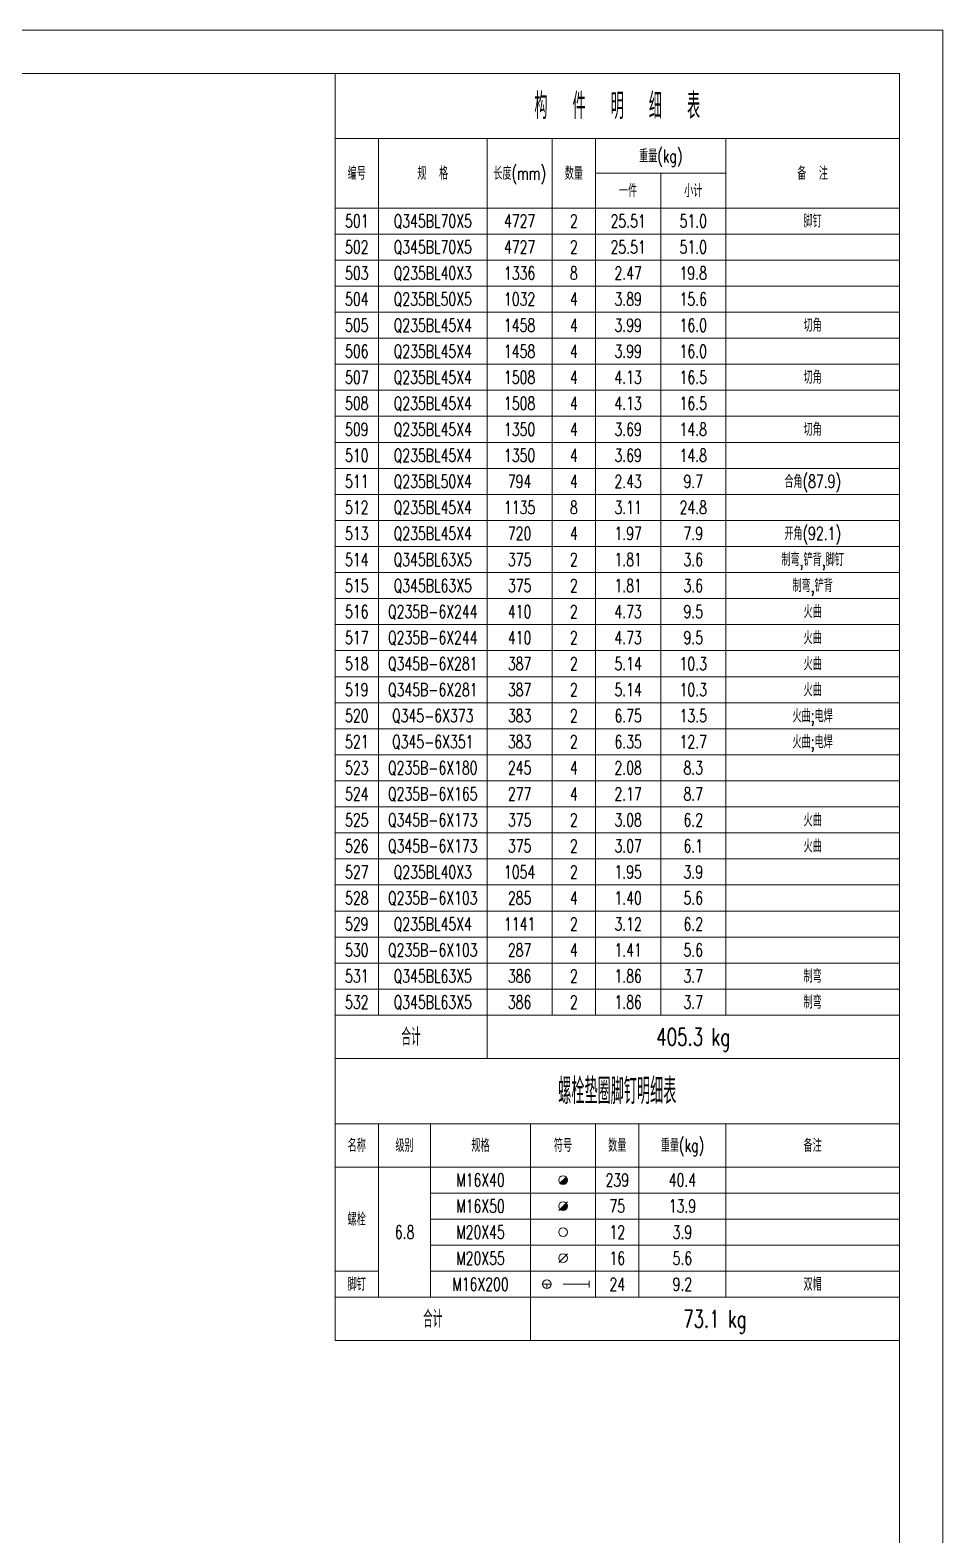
# Model space of a CAD drawing. Extents: x -13400 to 20340, y -61006 to 71674.
# Drawn here: x -785 to 3420, y 4339 to 11274 of the extents above; entities that cross this region are included whole.
import ezdxf
from ezdxf.enums import TextEntityAlignment as Align

# ---------------------------------------------------------------- set-up
doc = ezdxf.new("R2010")
doc.units = 0
doc.header["$MEASUREMENT"] = 0
doc.layers.get('0').update_dxf_attribs({"linetype": 'CONTINUOUS', "lineweight": 25})
doc.styles.get("Standard").update_dxf_attribs({"font": 'simplex.shx', "width": 0.7, "height": 3, "bigfont": 'gbhzfs.shx'})

# ---------------------------------------------------------------- blocks, each defined once
blk = doc.blocks.new('M16X40S')
at = {"color": 3, "linetype": 'Continuous', "lineweight": 13}
blk.add_line((-0.707, -0.707), (0.707, 0.707), dxfattribs=at)
blk.add_circle((0, 0), 1, dxfattribs=at)
for radius in [0.9, 0.8, 0.7, 0.6, 0.5, 0.4, 0.3, 0.2, 0.1]:
    blk.add_arc((0, 0), radius, 225, 45, dxfattribs=at)
blk = doc.blocks.new('M16X50S')
at = {"color": 3, "linetype": 'Continuous', "lineweight": 13}
blk.add_line((-1, -1), (1, 1), dxfattribs=at)
blk.add_circle((0, 0), 1, dxfattribs=at)
for radius in [0.9, 0.8, 0.7, 0.6, 0.5, 0.4, 0.3, 0.2, 0.1]:
    blk.add_arc((0, 0), radius, 225, 45, dxfattribs=at)
blk = doc.blocks.new('M20X45S')
at = {"color": 3, "linetype": 'Continuous', "lineweight": 13}
blk.add_circle((0, 0), 1, dxfattribs=at)
blk = doc.blocks.new('M20X55S')
at = {"color": 3, "linetype": 'Continuous', "lineweight": 13}
blk.add_line((-1, -1), (1, 1), dxfattribs=at)
blk.add_circle((0, 0), 1, dxfattribs=at)
blk = doc.blocks.new('StepBoltML')
at = {"color": 3, "linetype": 'Continuous', "lineweight": 13}
for p, q in [((-4.75, 0), (-2.75, 0)), ((-3.75, 0), (-3.75, -1)), ((0, 0), (6, 0)), ((6, -0.75), (6, 0.75))]:
    blk.add_line(p, q, dxfattribs=at)
blk.add_circle((-3.75, 0), 1, dxfattribs=at)

msp = doc.modelspace()

# ---------------------------------------------------------------- linework, layer by layer
at = {"color": 7, "linetype": 'Continuous', "lineweight": 18}
for p, q in [((-13400.26316, 11273.99352), (3419.73684, 11273.99352)), ((3419.73684, -606.00648), (3419.73684, 11273.99352)), ((-12900.26316, 11073.99352), (3219.73684, 11073.99352)), ((3219.73684, -406.00648), (3219.73684, 11073.99352))]:
    msp.add_line(p, q, dxfattribs=at)
at = {"color": 3, "linetype": 'Continuous', "lineweight": 13}
for points in [[(619.73684, 11073.99352), (619.73684, 10773.99352), (3219.73684, 10773.99352), (3219.73684, 11073.99352)], [(619.73684, 10773.99352), (619.73684, 10453.99352), (819.73684, 10453.99352), (819.73684, 10773.99352)], [(819.73684, 10773.99352), (819.73684, 10453.99352), (1319.73684, 10453.99352), (1319.73684, 10773.99352)], [(1319.73684, 10773.99352), (1319.73684, 10453.99352), (1619.73684, 10453.99352), (1619.73684, 10773.99352)], [(1619.73684, 10773.99352), (1619.73684, 10453.99352), (1819.73684, 10453.99352), (1819.73684, 10773.99352)], [(1819.73684, 10773.99352), (1819.73684, 10613.99352), (2419.73684, 10613.99352), (2419.73684, 10773.99352)], [(2419.73684, 10773.99352), (2419.73684, 10453.99352), (3219.73684, 10453.99352), (3219.73684, 10773.99352)], [(1819.73684, 10613.99352), (1819.73684, 10453.99352), (2119.73684, 10453.99352), (2119.73684, 10613.99352)], [(2119.73684, 10613.99352), (2119.73684, 10453.99352), (2419.73684, 10453.99352), (2419.73684, 10613.99352)], [(619.73684, 10453.99352), (619.73684, 10333.99352), (819.73684, 10333.99352), (819.73684, 10453.99352)], [(819.73684, 10453.99352), (819.73684, 10333.99352), (1319.73684, 10333.99352), (1319.73684, 10453.99352)], [(1319.73684, 10453.99352), (1319.73684, 10333.99352), (1619.73684, 10333.99352), (1619.73684, 10453.99352)], [(1619.73684, 10453.99352), (1619.73684, 10333.99352), (1819.73684, 10333.99352), (1819.73684, 10453.99352)], [(1819.73684, 10453.99352), (1819.73684, 10333.99352), (2119.73684, 10333.99352), (2119.73684, 10453.99352)], [(2119.73684, 10453.99352), (2119.73684, 10333.99352), (2419.73684, 10333.99352), (2419.73684, 10453.99352)], [(2419.73684, 10453.99352), (2419.73684, 10333.99352), (3219.73684, 10333.99352), (3219.73684, 10453.99352)], [(619.73684, 10333.99352), (619.73684, 10213.99352), (819.73684, 10213.99352), (819.73684, 10333.99352)], [(819.73684, 10333.99352), (819.73684, 10213.99352), (1319.73684, 10213.99352), (1319.73684, 10333.99352)], [(1319.73684, 10333.99352), (1319.73684, 10213.99352), (1619.73684, 10213.99352), (1619.73684, 10333.99352)], [(1619.73684, 10333.99352), (1619.73684, 10213.99352), (1819.73684, 10213.99352), (1819.73684, 10333.99352)], [(1819.73684, 10333.99352), (1819.73684, 10213.99352), (2119.73684, 10213.99352), (2119.73684, 10333.99352)], [(2119.73684, 10333.99352), (2119.73684, 10213.99352), (2419.73684, 10213.99352), (2419.73684, 10333.99352)], [(2419.73684, 10333.99352), (2419.73684, 10213.99352), (3219.73684, 10213.99352), (3219.73684, 10333.99352)], [(619.73684, 10213.99352), (619.73684, 10093.99352), (819.73684, 10093.99352), (819.73684, 10213.99352)], [(819.73684, 10213.99352), (819.73684, 10093.99352), (1319.73684, 10093.99352), (1319.73684, 10213.99352)], [(1319.73684, 10213.99352), (1319.73684, 10093.99352), (1619.73684, 10093.99352), (1619.73684, 10213.99352)], [(1619.73684, 10213.99352), (1619.73684, 10093.99352), (1819.73684, 10093.99352), (1819.73684, 10213.99352)], [(1819.73684, 10213.99352), (1819.73684, 10093.99352), (2119.73684, 10093.99352), (2119.73684, 10213.99352)], [(2119.73684, 10213.99352), (2119.73684, 10093.99352), (2419.73684, 10093.99352), (2419.73684, 10213.99352)], [(2419.73684, 10213.99352), (2419.73684, 10093.99352), (3219.73684, 10093.99352), (3219.73684, 10213.99352)], [(619.73684, 10093.99352), (619.73684, 9973.99352), (819.73684, 9973.99352), (819.73684, 10093.99352)], [(819.73684, 10093.99352), (819.73684, 9973.99352), (1319.73684, 9973.99352), (1319.73684, 10093.99352)], [(1319.73684, 10093.99352), (1319.73684, 9973.99352), (1619.73684, 9973.99352), (1619.73684, 10093.99352)], [(1619.73684, 10093.99352), (1619.73684, 9973.99352), (1819.73684, 9973.99352), (1819.73684, 10093.99352)], [(1819.73684, 10093.99352), (1819.73684, 9973.99352), (2119.73684, 9973.99352), (2119.73684, 10093.99352)], [(2119.73684, 10093.99352), (2119.73684, 9973.99352), (2419.73684, 9973.99352), (2419.73684, 10093.99352)], [(2419.73684, 10093.99352), (2419.73684, 9973.99352), (3219.73684, 9973.99352), (3219.73684, 10093.99352)], [(619.73684, 9973.99352), (619.73684, 9853.99352), (819.73684, 9853.99352), (819.73684, 9973.99352)], [(819.73684, 9973.99352), (819.73684, 9853.99352), (1319.73684, 9853.99352), (1319.73684, 9973.99352)], [(1319.73684, 9973.99352), (1319.73684, 9853.99352), (1619.73684, 9853.99352), (1619.73684, 9973.99352)], [(1619.73684, 9973.99352), (1619.73684, 9853.99352), (1819.73684, 9853.99352), (1819.73684, 9973.99352)], [(1819.73684, 9973.99352), (1819.73684, 9853.99352), (2119.73684, 9853.99352), (2119.73684, 9973.99352)], [(2119.73684, 9973.99352), (2119.73684, 9853.99352), (2419.73684, 9853.99352), (2419.73684, 9973.99352)], [(2419.73684, 9973.99352), (2419.73684, 9853.99352), (3219.73684, 9853.99352), (3219.73684, 9973.99352)], [(619.73684, 9853.99352), (619.73684, 9733.99352), (819.73684, 9733.99352), (819.73684, 9853.99352)], [(819.73684, 9853.99352), (819.73684, 9733.99352), (1319.73684, 9733.99352), (1319.73684, 9853.99352)], [(1319.73684, 9853.99352), (1319.73684, 9733.99352), (1619.73684, 9733.99352), (1619.73684, 9853.99352)], [(1619.73684, 9853.99352), (1619.73684, 9733.99352), (1819.73684, 9733.99352), (1819.73684, 9853.99352)], [(1819.73684, 9853.99352), (1819.73684, 9733.99352), (2119.73684, 9733.99352), (2119.73684, 9853.99352)], [(2119.73684, 9853.99352), (2119.73684, 9733.99352), (2419.73684, 9733.99352), (2419.73684, 9853.99352)], [(2419.73684, 9853.99352), (2419.73684, 9733.99352), (3219.73684, 9733.99352), (3219.73684, 9853.99352)], [(619.73684, 9733.99352), (619.73684, 9613.99352), (819.73684, 9613.99352), (819.73684, 9733.99352)], [(819.73684, 9733.99352), (819.73684, 9613.99352), (1319.73684, 9613.99352), (1319.73684, 9733.99352)], [(1319.73684, 9733.99352), (1319.73684, 9613.99352), (1619.73684, 9613.99352), (1619.73684, 9733.99352)], [(1619.73684, 9733.99352), (1619.73684, 9613.99352), (1819.73684, 9613.99352), (1819.73684, 9733.99352)], [(1819.73684, 9733.99352), (1819.73684, 9613.99352), (2119.73684, 9613.99352), (2119.73684, 9733.99352)], [(2119.73684, 9733.99352), (2119.73684, 9613.99352), (2419.73684, 9613.99352), (2419.73684, 9733.99352)], [(2419.73684, 9733.99352), (2419.73684, 9613.99352), (3219.73684, 9613.99352), (3219.73684, 9733.99352)], [(619.73684, 9613.99352), (619.73684, 9493.99352), (819.73684, 9493.99352), (819.73684, 9613.99352)], [(819.73684, 9613.99352), (819.73684, 9493.99352), (1319.73684, 9493.99352), (1319.73684, 9613.99352)], [(1319.73684, 9613.99352), (1319.73684, 9493.99352), (1619.73684, 9493.99352), (1619.73684, 9613.99352)], [(1619.73684, 9613.99352), (1619.73684, 9493.99352), (1819.73684, 9493.99352), (1819.73684, 9613.99352)], [(1819.73684, 9613.99352), (1819.73684, 9493.99352), (2119.73684, 9493.99352), (2119.73684, 9613.99352)], [(2119.73684, 9613.99352), (2119.73684, 9493.99352), (2419.73684, 9493.99352), (2419.73684, 9613.99352)], [(2419.73684, 9613.99352), (2419.73684, 9493.99352), (3219.73684, 9493.99352), (3219.73684, 9613.99352)], [(619.73684, 9493.99352), (619.73684, 9373.99352), (819.73684, 9373.99352), (819.73684, 9493.99352)], [(819.73684, 9493.99352), (819.73684, 9373.99352), (1319.73684, 9373.99352), (1319.73684, 9493.99352)], [(1319.73684, 9493.99352), (1319.73684, 9373.99352), (1619.73684, 9373.99352), (1619.73684, 9493.99352)], [(1619.73684, 9493.99352), (1619.73684, 9373.99352), (1819.73684, 9373.99352), (1819.73684, 9493.99352)], [(1819.73684, 9493.99352), (1819.73684, 9373.99352), (2119.73684, 9373.99352), (2119.73684, 9493.99352)], [(2119.73684, 9493.99352), (2119.73684, 9373.99352), (2419.73684, 9373.99352), (2419.73684, 9493.99352)], [(2419.73684, 9493.99352), (2419.73684, 9373.99352), (3219.73684, 9373.99352), (3219.73684, 9493.99352)], [(619.73684, 9373.99352), (619.73684, 9253.99352), (819.73684, 9253.99352), (819.73684, 9373.99352)], [(819.73684, 9373.99352), (819.73684, 9253.99352), (1319.73684, 9253.99352), (1319.73684, 9373.99352)], [(1319.73684, 9373.99352), (1319.73684, 9253.99352), (1619.73684, 9253.99352), (1619.73684, 9373.99352)], [(1619.73684, 9373.99352), (1619.73684, 9253.99352), (1819.73684, 9253.99352), (1819.73684, 9373.99352)], [(1819.73684, 9373.99352), (1819.73684, 9253.99352), (2119.73684, 9253.99352), (2119.73684, 9373.99352)], [(2119.73684, 9373.99352), (2119.73684, 9253.99352), (2419.73684, 9253.99352), (2419.73684, 9373.99352)], [(2419.73684, 9373.99352), (2419.73684, 9253.99352), (3219.73684, 9253.99352), (3219.73684, 9373.99352)], [(619.73684, 9253.99352), (619.73684, 9133.99352), (819.73684, 9133.99352), (819.73684, 9253.99352)], [(819.73684, 9253.99352), (819.73684, 9133.99352), (1319.73684, 9133.99352), (1319.73684, 9253.99352)], [(1319.73684, 9253.99352), (1319.73684, 9133.99352), (1619.73684, 9133.99352), (1619.73684, 9253.99352)], [(1619.73684, 9253.99352), (1619.73684, 9133.99352), (1819.73684, 9133.99352), (1819.73684, 9253.99352)], [(1819.73684, 9253.99352), (1819.73684, 9133.99352), (2119.73684, 9133.99352), (2119.73684, 9253.99352)], [(2119.73684, 9253.99352), (2119.73684, 9133.99352), (2419.73684, 9133.99352), (2419.73684, 9253.99352)], [(2419.73684, 9253.99352), (2419.73684, 9133.99352), (3219.73684, 9133.99352), (3219.73684, 9253.99352)], [(619.73684, 9133.99352), (619.73684, 9013.99352), (819.73684, 9013.99352), (819.73684, 9133.99352)], [(819.73684, 9133.99352), (819.73684, 9013.99352), (1319.73684, 9013.99352), (1319.73684, 9133.99352)], [(1319.73684, 9133.99352), (1319.73684, 9013.99352), (1619.73684, 9013.99352), (1619.73684, 9133.99352)], [(1619.73684, 9133.99352), (1619.73684, 9013.99352), (1819.73684, 9013.99352), (1819.73684, 9133.99352)], [(1819.73684, 9133.99352), (1819.73684, 9013.99352), (2119.73684, 9013.99352), (2119.73684, 9133.99352)], [(2119.73684, 9133.99352), (2119.73684, 9013.99352), (2419.73684, 9013.99352), (2419.73684, 9133.99352)], [(2419.73684, 9133.99352), (2419.73684, 9013.99352), (3219.73684, 9013.99352), (3219.73684, 9133.99352)], [(619.73684, 9013.99352), (619.73684, 8893.99352), (819.73684, 8893.99352), (819.73684, 9013.99352)], [(819.73684, 9013.99352), (819.73684, 8893.99352), (1319.73684, 8893.99352), (1319.73684, 9013.99352)], [(1319.73684, 9013.99352), (1319.73684, 8893.99352), (1619.73684, 8893.99352), (1619.73684, 9013.99352)], [(1619.73684, 9013.99352), (1619.73684, 8893.99352), (1819.73684, 8893.99352), (1819.73684, 9013.99352)], [(1819.73684, 9013.99352), (1819.73684, 8893.99352), (2119.73684, 8893.99352), (2119.73684, 9013.99352)], [(2119.73684, 9013.99352), (2119.73684, 8893.99352), (2419.73684, 8893.99352), (2419.73684, 9013.99352)], [(2419.73684, 9013.99352), (2419.73684, 8893.99352), (3219.73684, 8893.99352), (3219.73684, 9013.99352)], [(619.73684, 8893.99352), (619.73684, 8773.99352), (819.73684, 8773.99352), (819.73684, 8893.99352)], [(819.73684, 8893.99352), (819.73684, 8773.99352), (1319.73684, 8773.99352), (1319.73684, 8893.99352)], [(1319.73684, 8893.99352), (1319.73684, 8773.99352), (1619.73684, 8773.99352), (1619.73684, 8893.99352)], [(1619.73684, 8893.99352), (1619.73684, 8773.99352), (1819.73684, 8773.99352), (1819.73684, 8893.99352)], [(1819.73684, 8893.99352), (1819.73684, 8773.99352), (2119.73684, 8773.99352), (2119.73684, 8893.99352)], [(2119.73684, 8893.99352), (2119.73684, 8773.99352), (2419.73684, 8773.99352), (2419.73684, 8893.99352)], [(2419.73684, 8893.99352), (2419.73684, 8773.99352), (3219.73684, 8773.99352), (3219.73684, 8893.99352)], [(619.73684, 8773.99352), (619.73684, 8653.99352), (819.73684, 8653.99352), (819.73684, 8773.99352)], [(819.73684, 8773.99352), (819.73684, 8653.99352), (1319.73684, 8653.99352), (1319.73684, 8773.99352)], [(1319.73684, 8773.99352), (1319.73684, 8653.99352), (1619.73684, 8653.99352), (1619.73684, 8773.99352)], [(1619.73684, 8773.99352), (1619.73684, 8653.99352), (1819.73684, 8653.99352), (1819.73684, 8773.99352)], [(1819.73684, 8773.99352), (1819.73684, 8653.99352), (2119.73684, 8653.99352), (2119.73684, 8773.99352)], [(2119.73684, 8773.99352), (2119.73684, 8653.99352), (2419.73684, 8653.99352), (2419.73684, 8773.99352)], [(2419.73684, 8773.99352), (2419.73684, 8653.99352), (3219.73684, 8653.99352), (3219.73684, 8773.99352)], [(619.73684, 8653.99352), (619.73684, 8533.99352), (819.73684, 8533.99352), (819.73684, 8653.99352)], [(819.73684, 8653.99352), (819.73684, 8533.99352), (1319.73684, 8533.99352), (1319.73684, 8653.99352)], [(1319.73684, 8653.99352), (1319.73684, 8533.99352), (1619.73684, 8533.99352), (1619.73684, 8653.99352)], [(1619.73684, 8653.99352), (1619.73684, 8533.99352), (1819.73684, 8533.99352), (1819.73684, 8653.99352)], [(1819.73684, 8653.99352), (1819.73684, 8533.99352), (2119.73684, 8533.99352), (2119.73684, 8653.99352)], [(2119.73684, 8653.99352), (2119.73684, 8533.99352), (2419.73684, 8533.99352), (2419.73684, 8653.99352)], [(2419.73684, 8653.99352), (2419.73684, 8533.99352), (3219.73684, 8533.99352), (3219.73684, 8653.99352)], [(619.73684, 8533.99352), (619.73684, 8413.99352), (819.73684, 8413.99352), (819.73684, 8533.99352)], [(819.73684, 8533.99352), (819.73684, 8413.99352), (1319.73684, 8413.99352), (1319.73684, 8533.99352)], [(1319.73684, 8533.99352), (1319.73684, 8413.99352), (1619.73684, 8413.99352), (1619.73684, 8533.99352)], [(1619.73684, 8533.99352), (1619.73684, 8413.99352), (1819.73684, 8413.99352), (1819.73684, 8533.99352)], [(1819.73684, 8533.99352), (1819.73684, 8413.99352), (2119.73684, 8413.99352), (2119.73684, 8533.99352)], [(2119.73684, 8533.99352), (2119.73684, 8413.99352), (2419.73684, 8413.99352), (2419.73684, 8533.99352)], [(2419.73684, 8533.99352), (2419.73684, 8413.99352), (3219.73684, 8413.99352), (3219.73684, 8533.99352)], [(619.73684, 8413.99352), (619.73684, 8293.99352), (819.73684, 8293.99352), (819.73684, 8413.99352)], [(819.73684, 8413.99352), (819.73684, 8293.99352), (1319.73684, 8293.99352), (1319.73684, 8413.99352)], [(1319.73684, 8413.99352), (1319.73684, 8293.99352), (1619.73684, 8293.99352), (1619.73684, 8413.99352)], [(1619.73684, 8413.99352), (1619.73684, 8293.99352), (1819.73684, 8293.99352), (1819.73684, 8413.99352)], [(1819.73684, 8413.99352), (1819.73684, 8293.99352), (2119.73684, 8293.99352), (2119.73684, 8413.99352)], [(2119.73684, 8413.99352), (2119.73684, 8293.99352), (2419.73684, 8293.99352), (2419.73684, 8413.99352)], [(2419.73684, 8413.99352), (2419.73684, 8293.99352), (3219.73684, 8293.99352), (3219.73684, 8413.99352)], [(619.73684, 8293.99352), (619.73684, 8173.99352), (819.73684, 8173.99352), (819.73684, 8293.99352)], [(819.73684, 8293.99352), (819.73684, 8173.99352), (1319.73684, 8173.99352), (1319.73684, 8293.99352)], [(1319.73684, 8293.99352), (1319.73684, 8173.99352), (1619.73684, 8173.99352), (1619.73684, 8293.99352)], [(1619.73684, 8293.99352), (1619.73684, 8173.99352), (1819.73684, 8173.99352), (1819.73684, 8293.99352)], [(1819.73684, 8293.99352), (1819.73684, 8173.99352), (2119.73684, 8173.99352), (2119.73684, 8293.99352)], [(2119.73684, 8293.99352), (2119.73684, 8173.99352), (2419.73684, 8173.99352), (2419.73684, 8293.99352)], [(2419.73684, 8293.99352), (2419.73684, 8173.99352), (3219.73684, 8173.99352), (3219.73684, 8293.99352)], [(619.73684, 8173.99352), (619.73684, 8053.99352), (819.73684, 8053.99352), (819.73684, 8173.99352)], [(819.73684, 8173.99352), (819.73684, 8053.99352), (1319.73684, 8053.99352), (1319.73684, 8173.99352)], [(1319.73684, 8173.99352), (1319.73684, 8053.99352), (1619.73684, 8053.99352), (1619.73684, 8173.99352)], [(1619.73684, 8173.99352), (1619.73684, 8053.99352), (1819.73684, 8053.99352), (1819.73684, 8173.99352)], [(1819.73684, 8173.99352), (1819.73684, 8053.99352), (2119.73684, 8053.99352), (2119.73684, 8173.99352)], [(2119.73684, 8173.99352), (2119.73684, 8053.99352), (2419.73684, 8053.99352), (2419.73684, 8173.99352)], [(2419.73684, 8173.99352), (2419.73684, 8053.99352), (3219.73684, 8053.99352), (3219.73684, 8173.99352)], [(619.73684, 8053.99352), (619.73684, 7933.99352), (819.73684, 7933.99352), (819.73684, 8053.99352)], [(819.73684, 8053.99352), (819.73684, 7933.99352), (1319.73684, 7933.99352), (1319.73684, 8053.99352)], [(1319.73684, 8053.99352), (1319.73684, 7933.99352), (1619.73684, 7933.99352), (1619.73684, 8053.99352)], [(1619.73684, 8053.99352), (1619.73684, 7933.99352), (1819.73684, 7933.99352), (1819.73684, 8053.99352)], [(1819.73684, 8053.99352), (1819.73684, 7933.99352), (2119.73684, 7933.99352), (2119.73684, 8053.99352)], [(2119.73684, 8053.99352), (2119.73684, 7933.99352), (2419.73684, 7933.99352), (2419.73684, 8053.99352)], [(2419.73684, 8053.99352), (2419.73684, 7933.99352), (3219.73684, 7933.99352), (3219.73684, 8053.99352)], [(619.73684, 7933.99352), (619.73684, 7813.99352), (819.73684, 7813.99352), (819.73684, 7933.99352)], [(819.73684, 7933.99352), (819.73684, 7813.99352), (1319.73684, 7813.99352), (1319.73684, 7933.99352)], [(1319.73684, 7933.99352), (1319.73684, 7813.99352), (1619.73684, 7813.99352), (1619.73684, 7933.99352)], [(1619.73684, 7933.99352), (1619.73684, 7813.99352), (1819.73684, 7813.99352), (1819.73684, 7933.99352)], [(1819.73684, 7933.99352), (1819.73684, 7813.99352), (2119.73684, 7813.99352), (2119.73684, 7933.99352)], [(2119.73684, 7933.99352), (2119.73684, 7813.99352), (2419.73684, 7813.99352), (2419.73684, 7933.99352)], [(2419.73684, 7933.99352), (2419.73684, 7813.99352), (3219.73684, 7813.99352), (3219.73684, 7933.99352)], [(619.73684, 7813.99352), (619.73684, 7693.99352), (819.73684, 7693.99352), (819.73684, 7813.99352)], [(819.73684, 7813.99352), (819.73684, 7693.99352), (1319.73684, 7693.99352), (1319.73684, 7813.99352)], [(1319.73684, 7813.99352), (1319.73684, 7693.99352), (1619.73684, 7693.99352), (1619.73684, 7813.99352)], [(1619.73684, 7813.99352), (1619.73684, 7693.99352), (1819.73684, 7693.99352), (1819.73684, 7813.99352)], [(1819.73684, 7813.99352), (1819.73684, 7693.99352), (2119.73684, 7693.99352), (2119.73684, 7813.99352)], [(2119.73684, 7813.99352), (2119.73684, 7693.99352), (2419.73684, 7693.99352), (2419.73684, 7813.99352)], [(2419.73684, 7813.99352), (2419.73684, 7693.99352), (3219.73684, 7693.99352), (3219.73684, 7813.99352)], [(619.73684, 7693.99352), (619.73684, 7573.99352), (819.73684, 7573.99352), (819.73684, 7693.99352)], [(819.73684, 7693.99352), (819.73684, 7573.99352), (1319.73684, 7573.99352), (1319.73684, 7693.99352)], [(1319.73684, 7693.99352), (1319.73684, 7573.99352), (1619.73684, 7573.99352), (1619.73684, 7693.99352)], [(1619.73684, 7693.99352), (1619.73684, 7573.99352), (1819.73684, 7573.99352), (1819.73684, 7693.99352)], [(1819.73684, 7693.99352), (1819.73684, 7573.99352), (2119.73684, 7573.99352), (2119.73684, 7693.99352)], [(2119.73684, 7693.99352), (2119.73684, 7573.99352), (2419.73684, 7573.99352), (2419.73684, 7693.99352)], [(2419.73684, 7693.99352), (2419.73684, 7573.99352), (3219.73684, 7573.99352), (3219.73684, 7693.99352)], [(619.73684, 7573.99352), (619.73684, 7453.99352), (819.73684, 7453.99352), (819.73684, 7573.99352)], [(819.73684, 7573.99352), (819.73684, 7453.99352), (1319.73684, 7453.99352), (1319.73684, 7573.99352)], [(1319.73684, 7573.99352), (1319.73684, 7453.99352), (1619.73684, 7453.99352), (1619.73684, 7573.99352)], [(1619.73684, 7573.99352), (1619.73684, 7453.99352), (1819.73684, 7453.99352), (1819.73684, 7573.99352)], [(1819.73684, 7573.99352), (1819.73684, 7453.99352), (2119.73684, 7453.99352), (2119.73684, 7573.99352)], [(2119.73684, 7573.99352), (2119.73684, 7453.99352), (2419.73684, 7453.99352), (2419.73684, 7573.99352)], [(2419.73684, 7573.99352), (2419.73684, 7453.99352), (3219.73684, 7453.99352), (3219.73684, 7573.99352)], [(619.73684, 7453.99352), (619.73684, 7333.99352), (819.73684, 7333.99352), (819.73684, 7453.99352)], [(819.73684, 7453.99352), (819.73684, 7333.99352), (1319.73684, 7333.99352), (1319.73684, 7453.99352)], [(1319.73684, 7453.99352), (1319.73684, 7333.99352), (1619.73684, 7333.99352), (1619.73684, 7453.99352)], [(1619.73684, 7453.99352), (1619.73684, 7333.99352), (1819.73684, 7333.99352), (1819.73684, 7453.99352)], [(1819.73684, 7453.99352), (1819.73684, 7333.99352), (2119.73684, 7333.99352), (2119.73684, 7453.99352)], [(2119.73684, 7453.99352), (2119.73684, 7333.99352), (2419.73684, 7333.99352), (2419.73684, 7453.99352)], [(2419.73684, 7453.99352), (2419.73684, 7333.99352), (3219.73684, 7333.99352), (3219.73684, 7453.99352)], [(619.73684, 7333.99352), (619.73684, 7213.99352), (819.73684, 7213.99352), (819.73684, 7333.99352)], [(819.73684, 7333.99352), (819.73684, 7213.99352), (1319.73684, 7213.99352), (1319.73684, 7333.99352)], [(1319.73684, 7333.99352), (1319.73684, 7213.99352), (1619.73684, 7213.99352), (1619.73684, 7333.99352)], [(1619.73684, 7333.99352), (1619.73684, 7213.99352), (1819.73684, 7213.99352), (1819.73684, 7333.99352)], [(1819.73684, 7333.99352), (1819.73684, 7213.99352), (2119.73684, 7213.99352), (2119.73684, 7333.99352)], [(2119.73684, 7333.99352), (2119.73684, 7213.99352), (2419.73684, 7213.99352), (2419.73684, 7333.99352)], [(2419.73684, 7333.99352), (2419.73684, 7213.99352), (3219.73684, 7213.99352), (3219.73684, 7333.99352)], [(619.73684, 7213.99352), (619.73684, 7093.99352), (819.73684, 7093.99352), (819.73684, 7213.99352)], [(819.73684, 7213.99352), (819.73684, 7093.99352), (1319.73684, 7093.99352), (1319.73684, 7213.99352)], [(1319.73684, 7213.99352), (1319.73684, 7093.99352), (1619.73684, 7093.99352), (1619.73684, 7213.99352)], [(1619.73684, 7213.99352), (1619.73684, 7093.99352), (1819.73684, 7093.99352), (1819.73684, 7213.99352)], [(1819.73684, 7213.99352), (1819.73684, 7093.99352), (2119.73684, 7093.99352), (2119.73684, 7213.99352)], [(2119.73684, 7213.99352), (2119.73684, 7093.99352), (2419.73684, 7093.99352), (2419.73684, 7213.99352)], [(2419.73684, 7213.99352), (2419.73684, 7093.99352), (3219.73684, 7093.99352), (3219.73684, 7213.99352)], [(619.73684, 7093.99352), (619.73684, 6973.99352), (819.73684, 6973.99352), (819.73684, 7093.99352)], [(819.73684, 7093.99352), (819.73684, 6973.99352), (1319.73684, 6973.99352), (1319.73684, 7093.99352)], [(1319.73684, 7093.99352), (1319.73684, 6973.99352), (1619.73684, 6973.99352), (1619.73684, 7093.99352)], [(1619.73684, 7093.99352), (1619.73684, 6973.99352), (1819.73684, 6973.99352), (1819.73684, 7093.99352)], [(1819.73684, 7093.99352), (1819.73684, 6973.99352), (2119.73684, 6973.99352), (2119.73684, 7093.99352)], [(2119.73684, 7093.99352), (2119.73684, 6973.99352), (2419.73684, 6973.99352), (2419.73684, 7093.99352)], [(2419.73684, 7093.99352), (2419.73684, 6973.99352), (3219.73684, 6973.99352), (3219.73684, 7093.99352)], [(619.73684, 6973.99352), (619.73684, 6853.99352), (819.73684, 6853.99352), (819.73684, 6973.99352)], [(819.73684, 6973.99352), (819.73684, 6853.99352), (1319.73684, 6853.99352), (1319.73684, 6973.99352)], [(1319.73684, 6973.99352), (1319.73684, 6853.99352), (1619.73684, 6853.99352), (1619.73684, 6973.99352)], [(1619.73684, 6973.99352), (1619.73684, 6853.99352), (1819.73684, 6853.99352), (1819.73684, 6973.99352)], [(1819.73684, 6973.99352), (1819.73684, 6853.99352), (2119.73684, 6853.99352), (2119.73684, 6973.99352)], [(2119.73684, 6973.99352), (2119.73684, 6853.99352), (2419.73684, 6853.99352), (2419.73684, 6973.99352)], [(2419.73684, 6973.99352), (2419.73684, 6853.99352), (3219.73684, 6853.99352), (3219.73684, 6973.99352)], [(619.73684, 6853.99352), (619.73684, 6733.99352), (819.73684, 6733.99352), (819.73684, 6853.99352)], [(819.73684, 6853.99352), (819.73684, 6733.99352), (1319.73684, 6733.99352), (1319.73684, 6853.99352)], [(1319.73684, 6853.99352), (1319.73684, 6733.99352), (1619.73684, 6733.99352), (1619.73684, 6853.99352)], [(1619.73684, 6853.99352), (1619.73684, 6733.99352), (1819.73684, 6733.99352), (1819.73684, 6853.99352)], [(1819.73684, 6853.99352), (1819.73684, 6733.99352), (2119.73684, 6733.99352), (2119.73684, 6853.99352)], [(2119.73684, 6853.99352), (2119.73684, 6733.99352), (2419.73684, 6733.99352), (2419.73684, 6853.99352)], [(2419.73684, 6853.99352), (2419.73684, 6733.99352), (3219.73684, 6733.99352), (3219.73684, 6853.99352)], [(619.73684, 6733.99352), (619.73684, 6533.99352), (1319.73684, 6533.99352), (1319.73684, 6733.99352)], [(1319.73684, 6733.99352), (1319.73684, 6533.99352), (3219.73684, 6533.99352), (3219.73684, 6733.99352)], [(619.73684, 6533.99352), (619.73684, 6233.99352), (3219.73684, 6233.99352), (3219.73684, 6533.99352)], [(619.73684, 6233.99352), (619.73684, 6033.99352), (819.73684, 6033.99352), (819.73684, 6233.99352)], [(819.73684, 6233.99352), (819.73684, 6033.99352), (1059.73684, 6033.99352), (1059.73684, 6233.99352)], [(1059.73684, 6233.99352), (1059.73684, 6033.99352), (1519.73684, 6033.99352), (1519.73684, 6233.99352)], [(1519.73684, 6233.99352), (1519.73684, 6033.99352), (1819.73684, 6033.99352), (1819.73684, 6233.99352)], [(1819.73684, 6233.99352), (1819.73684, 6033.99352), (2019.73684, 6033.99352), (2019.73684, 6233.99352)], [(2019.73684, 6233.99352), (2019.73684, 6033.99352), (2419.73684, 6033.99352), (2419.73684, 6233.99352)], [(2419.73684, 6233.99352), (2419.73684, 6033.99352), (3219.73684, 6033.99352), (3219.73684, 6233.99352)], [(619.73684, 6033.99352), (619.73684, 5553.99352), (819.73684, 5553.99352), (819.73684, 6033.99352)], [(819.73684, 6033.99352), (819.73684, 5433.99352), (1059.73684, 5433.99352), (1059.73684, 6033.99352)], [(1059.73684, 6033.99352), (1059.73684, 5913.99352), (1519.73684, 5913.99352), (1519.73684, 6033.99352)], [(1519.73684, 6033.99352), (1519.73684, 5913.99352), (1819.73684, 5913.99352), (1819.73684, 6033.99352)], [(1819.73684, 6033.99352), (1819.73684, 5913.99352), (2019.73684, 5913.99352), (2019.73684, 6033.99352)], [(2019.73684, 6033.99352), (2019.73684, 5913.99352), (2419.73684, 5913.99352), (2419.73684, 6033.99352)], [(2419.73684, 6033.99352), (2419.73684, 5913.99352), (3219.73684, 5913.99352), (3219.73684, 6033.99352)], [(1059.73684, 5913.99352), (1059.73684, 5793.99352), (1519.73684, 5793.99352), (1519.73684, 5913.99352)], [(1519.73684, 5913.99352), (1519.73684, 5793.99352), (1819.73684, 5793.99352), (1819.73684, 5913.99352)], [(1819.73684, 5913.99352), (1819.73684, 5793.99352), (2019.73684, 5793.99352), (2019.73684, 5913.99352)], [(2019.73684, 5913.99352), (2019.73684, 5793.99352), (2419.73684, 5793.99352), (2419.73684, 5913.99352)], [(2419.73684, 5913.99352), (2419.73684, 5793.99352), (3219.73684, 5793.99352), (3219.73684, 5913.99352)], [(1059.73684, 5793.99352), (1059.73684, 5673.99352), (1519.73684, 5673.99352), (1519.73684, 5793.99352)], [(1519.73684, 5793.99352), (1519.73684, 5673.99352), (1819.73684, 5673.99352), (1819.73684, 5793.99352)], [(1819.73684, 5793.99352), (1819.73684, 5673.99352), (2019.73684, 5673.99352), (2019.73684, 5793.99352)], [(2019.73684, 5793.99352), (2019.73684, 5673.99352), (2419.73684, 5673.99352), (2419.73684, 5793.99352)], [(2419.73684, 5793.99352), (2419.73684, 5673.99352), (3219.73684, 5673.99352), (3219.73684, 5793.99352)], [(1059.73684, 5673.99352), (1059.73684, 5553.99352), (1519.73684, 5553.99352), (1519.73684, 5673.99352)], [(1519.73684, 5673.99352), (1519.73684, 5553.99352), (1819.73684, 5553.99352), (1819.73684, 5673.99352)], [(1819.73684, 5673.99352), (1819.73684, 5553.99352), (2019.73684, 5553.99352), (2019.73684, 5673.99352)], [(2019.73684, 5673.99352), (2019.73684, 5553.99352), (2419.73684, 5553.99352), (2419.73684, 5673.99352)], [(2419.73684, 5673.99352), (2419.73684, 5553.99352), (3219.73684, 5553.99352), (3219.73684, 5673.99352)], [(619.73684, 5553.99352), (619.73684, 5433.99352), (819.73684, 5433.99352), (819.73684, 5553.99352)], [(1059.73684, 5553.99352), (1059.73684, 5433.99352), (1519.73684, 5433.99352), (1519.73684, 5553.99352)], [(1519.73684, 5553.99352), (1519.73684, 5433.99352), (1819.73684, 5433.99352), (1819.73684, 5553.99352)], [(1819.73684, 5553.99352), (1819.73684, 5433.99352), (2019.73684, 5433.99352), (2019.73684, 5553.99352)], [(2019.73684, 5553.99352), (2019.73684, 5433.99352), (2419.73684, 5433.99352), (2419.73684, 5553.99352)], [(2419.73684, 5553.99352), (2419.73684, 5433.99352), (3219.73684, 5433.99352), (3219.73684, 5553.99352)], [(619.73684, 5433.99352), (619.73684, 5233.99352), (1519.73684, 5233.99352), (1519.73684, 5433.99352)], [(1519.73684, 5433.99352), (1519.73684, 5233.99352), (3219.73684, 5233.99352), (3219.73684, 5433.99352)]]:
    msp.add_lwpolyline(points, close=True, dxfattribs=at)

# ---------------------------------------------------------------- block references
at = {"color": 3, "linetype": 'Continuous', "lineweight": 13, "xscale": 20, "yscale": 20, "zscale": 20}
for name, p in [('M16X40S', (1669.73684, 5973.99352)), ('M16X50S', (1669.73684, 5853.99352)), ('M20X45S', (1669.73684, 5733.99352)), ('M20X55S', (1669.73684, 5613.99352)), ('StepBoltML', (1669.73684, 5493.99352))]:
    msp.add_blockref(name, p, dxfattribs=at)

# ---------------------------------------------------------------- texts
at = {"color": 3, "linetype": 'Continuous', "lineweight": 13, "width": 0.7}
for s, height, p in [('构  件  明  细  表', 120, (1919.73684, 10923.99352)), ('重量(kg)', 60, (2119.73684, 10693.99352)), ('编号', 60, (719.73684, 10613.99352)), ('规  格', 60, (1069.73684, 10613.99352)), ('长度(mm)', 60, (1469.73684, 10613.99352)), ('数量', 60, (1719.73684, 10613.99352)), ('备  注', 60, (2819.73684, 10613.99352)), ('一件', 60, (1969.73684, 10533.99352)), ('小计', 60, (2269.73684, 10533.99352)), ('501', 60, (719.73684, 10393.99352)), ('Q345BL70X5', 60, (1069.73684, 10393.99352)), ('4727', 60, (1469.73684, 10393.99352)), ('2', 60, (1719.73684, 10393.99352)), ('25.51', 60, (1969.73684, 10393.99352)), ('51.0', 60, (2269.73684, 10393.99352)), ('脚钉', 60, (2819.73684, 10393.99352)), ('502', 60, (719.73684, 10273.99352)), ('Q345BL70X5', 60, (1069.73684, 10273.99352)), ('4727', 60, (1469.73684, 10273.99352)), ('2', 60, (1719.73684, 10273.99352)), ('25.51', 60, (1969.73684, 10273.99352)), ('51.0', 60, (2269.73684, 10273.99352)), ('503', 60, (719.73684, 10153.99352)), ('Q235BL40X3', 60, (1069.73684, 10153.99352)), ('1336', 60, (1469.73684, 10153.99352)), ('8', 60, (1719.73684, 10153.99352)), ('2.47', 60, (1969.73684, 10153.99352)), ('19.8', 60, (2269.73684, 10153.99352)), ('504', 60, (719.73684, 10033.99352)), ('Q235BL50X5', 60, (1069.73684, 10033.99352)), ('1032', 60, (1469.73684, 10033.99352)), ('4', 60, (1719.73684, 10033.99352)), ('3.89', 60, (1969.73684, 10033.99352)), ('15.6', 60, (2269.73684, 10033.99352)), ('505', 60, (719.73684, 9913.99352)), ('Q235BL45X4', 60, (1069.73684, 9913.99352)), ('1458', 60, (1469.73684, 9913.99352)), ('4', 60, (1719.73684, 9913.99352)), ('3.99', 60, (1969.73684, 9913.99352)), ('16.0', 60, (2269.73684, 9913.99352)), ('切角', 60, (2819.73684, 9913.99352)), ('506', 60, (719.73684, 9793.99352)), ('Q235BL45X4', 60, (1069.73684, 9793.99352)), ('1458', 60, (1469.73684, 9793.99352)), ('4', 60, (1719.73684, 9793.99352)), ('3.99', 60, (1969.73684, 9793.99352)), ('16.0', 60, (2269.73684, 9793.99352)), ('切角', 60, (2819.73684, 9673.99352)), ('507', 60, (719.73684, 9673.99352)), ('Q235BL45X4', 60, (1069.73684, 9673.99352)), ('1508', 60, (1469.73684, 9673.99352)), ('4', 60, (1719.73684, 9673.99352)), ('4.13', 60, (1969.73684, 9673.99352)), ('16.5', 60, (2269.73684, 9673.99352)), ('508', 60, (719.73684, 9553.99352)), ('Q235BL45X4', 60, (1069.73684, 9553.99352)), ('1508', 60, (1469.73684, 9553.99352)), ('4', 60, (1719.73684, 9553.99352)), ('4.13', 60, (1969.73684, 9553.99352)), ('16.5', 60, (2269.73684, 9553.99352)), ('509', 60, (719.73684, 9433.99352)), ('Q235BL45X4', 60, (1069.73684, 9433.99352)), ('1350', 60, (1469.73684, 9433.99352)), ('4', 60, (1719.73684, 9433.99352)), ('3.69', 60, (1969.73684, 9433.99352)), ('14.8', 60, (2269.73684, 9433.99352)), ('切角', 60, (2819.73684, 9433.99352)), ('510', 60, (719.73684, 9313.99352)), ('Q235BL45X4', 60, (1069.73684, 9313.99352)), ('1350', 60, (1469.73684, 9313.99352)), ('4', 60, (1719.73684, 9313.99352)), ('3.69', 60, (1969.73684, 9313.99352)), ('14.8', 60, (2269.73684, 9313.99352)), ('511', 60, (719.73684, 9193.99352)), ('Q235BL50X4', 60, (1069.73684, 9193.99352)), ('794', 60, (1469.73684, 9193.99352)), ('4', 60, (1719.73684, 9193.99352)), ('2.43', 60, (1969.73684, 9193.99352)), ('9.7', 60, (2269.73684, 9193.99352)), ('合角(87.9)', 60, (2819.73684, 9193.99352)), ('512', 60, (719.73684, 9073.99352)), ('Q235BL45X4', 60, (1069.73684, 9073.99352)), ('1135', 60, (1469.73684, 9073.99352)), ('8', 60, (1719.73684, 9073.99352)), ('3.11', 60, (1969.73684, 9073.99352)), ('24.8', 60, (2269.73684, 9073.99352)), ('513', 60, (719.73684, 8953.99352)), ('Q235BL45X4', 60, (1069.73684, 8953.99352)), ('720', 60, (1469.73684, 8953.99352)), ('4', 60, (1719.73684, 8953.99352)), ('1.97', 60, (1969.73684, 8953.99352)), ('7.9', 60, (2269.73684, 8953.99352)), ('开角(92.1)', 60, (2819.73684, 8953.99352)), ('514', 60, (719.73684, 8833.99352)), ('Q345BL63X5', 60, (1069.73684, 8833.99352)), ('375', 60, (1469.73684, 8833.99352)), ('2', 60, (1719.73684, 8833.99352)), ('1.81', 60, (1969.73684, 8833.99352)), ('3.6', 60, (2269.73684, 8833.99352)), ('制弯,铲背,脚钉', 60, (2819.73684, 8833.99352)), ('515', 60, (719.73684, 8713.99352)), ('Q345BL63X5', 60, (1069.73684, 8713.99352)), ('375', 60, (1469.73684, 8713.99352)), ('2', 60, (1719.73684, 8713.99352)), ('1.81', 60, (1969.73684, 8713.99352)), ('3.6', 60, (2269.73684, 8713.99352)), ('制弯,铲背', 60, (2819.73684, 8713.99352)), ('516', 60, (719.73684, 8593.99352)), ('Q235B-6X244', 60, (1069.73684, 8593.99352)), ('410', 60, (1469.73684, 8593.99352)), ('2', 60, (1719.73684, 8593.99352)), ('4.73', 60, (1969.73684, 8593.99352)), ('9.5', 60, (2269.73684, 8593.99352)), ('火曲', 60, (2819.73684, 8593.99352)), ('517', 60, (719.73684, 8473.99352)), ('Q235B-6X244', 60, (1069.73684, 8473.99352)), ('410', 60, (1469.73684, 8473.99352)), ('2', 60, (1719.73684, 8473.99352)), ('4.73', 60, (1969.73684, 8473.99352)), ('9.5', 60, (2269.73684, 8473.99352)), ('火曲', 60, (2819.73684, 8473.99352)), ('518', 60, (719.73684, 8353.99352)), ('Q345B-6X281', 60, (1069.73684, 8353.99352)), ('387', 60, (1469.73684, 8353.99352)), ('2', 60, (1719.73684, 8353.99352)), ('5.14', 60, (1969.73684, 8353.99352)), ('10.3', 60, (2269.73684, 8353.99352)), ('火曲', 60, (2819.73684, 8353.99352)), ('519', 60, (719.73684, 8233.99352)), ('Q345B-6X281', 60, (1069.73684, 8233.99352)), ('387', 60, (1469.73684, 8233.99352)), ('2', 60, (1719.73684, 8233.99352)), ('5.14', 60, (1969.73684, 8233.99352)), ('10.3', 60, (2269.73684, 8233.99352)), ('火曲', 60, (2819.73684, 8233.99352)), ('520', 60, (719.73684, 8113.99352)), ('Q345-6X373', 60, (1069.73684, 8113.99352)), ('383', 60, (1469.73684, 8113.99352)), ('2', 60, (1719.73684, 8113.99352)), ('6.75', 60, (1969.73684, 8113.99352)), ('13.5', 60, (2269.73684, 8113.99352)), ('火曲;电焊', 60, (2819.73684, 8113.99352)), ('521', 60, (719.73684, 7993.99352)), ('Q345-6X351', 60, (1069.73684, 7993.99352)), ('383', 60, (1469.73684, 7993.99352)), ('2', 60, (1719.73684, 7993.99352)), ('6.35', 60, (1969.73684, 7993.99352)), ('12.7', 60, (2269.73684, 7993.99352)), ('火曲;电焊', 60, (2819.73684, 7993.99352)), ('523', 60, (719.73684, 7873.99352)), ('Q235B-6X180', 60, (1069.73684, 7873.99352)), ('245', 60, (1469.73684, 7873.99352)), ('4', 60, (1719.73684, 7873.99352)), ('2.08', 60, (1969.73684, 7873.99352)), ('8.3', 60, (2269.73684, 7873.99352)), ('524', 60, (719.73684, 7753.99352)), ('Q235B-6X165', 60, (1069.73684, 7753.99352)), ('277', 60, (1469.73684, 7753.99352)), ('4', 60, (1719.73684, 7753.99352)), ('2.17', 60, (1969.73684, 7753.99352)), ('8.7', 60, (2269.73684, 7753.99352)), ('525', 60, (719.73684, 7633.99352)), ('Q345B-6X173', 60, (1069.73684, 7633.99352)), ('375', 60, (1469.73684, 7633.99352)), ('2', 60, (1719.73684, 7633.99352)), ('3.08', 60, (1969.73684, 7633.99352)), ('6.2', 60, (2269.73684, 7633.99352)), ('火曲', 60, (2819.73684, 7633.99352)), ('526', 60, (719.73684, 7513.99352)), ('Q345B-6X173', 60, (1069.73684, 7513.99352)), ('375', 60, (1469.73684, 7513.99352)), ('2', 60, (1719.73684, 7513.99352)), ('3.07', 60, (1969.73684, 7513.99352)), ('6.1', 60, (2269.73684, 7513.99352)), ('火曲', 60, (2819.73684, 7513.99352)), ('527', 60, (719.73684, 7393.99352)), ('Q235BL40X3', 60, (1069.73684, 7393.99352)), ('1054', 60, (1469.73684, 7393.99352)), ('2', 60, (1719.73684, 7393.99352)), ('1.95', 60, (1969.73684, 7393.99352)), ('3.9', 60, (2269.73684, 7393.99352)), ('528', 60, (719.73684, 7273.99352)), ('Q235B-6X103', 60, (1069.73684, 7273.99352)), ('285', 60, (1469.73684, 7273.99352)), ('4', 60, (1719.73684, 7273.99352)), ('1.40', 60, (1969.73684, 7273.99352)), ('5.6', 60, (2269.73684, 7273.99352)), ('529', 60, (719.73684, 7153.99352)), ('Q235BL45X4', 60, (1069.73684, 7153.99352)), ('1141', 60, (1469.73684, 7153.99352)), ('2', 60, (1719.73684, 7153.99352)), ('3.12', 60, (1969.73684, 7153.99352)), ('6.2', 60, (2269.73684, 7153.99352)), ('530', 60, (719.73684, 7033.99352)), ('Q235B-6X103', 60, (1069.73684, 7033.99352)), ('287', 60, (1469.73684, 7033.99352)), ('4', 60, (1719.73684, 7033.99352)), ('1.41', 60, (1969.73684, 7033.99352)), ('5.6', 60, (2269.73684, 7033.99352)), ('531', 60, (719.73684, 6913.99352)), ('Q345BL63X5', 60, (1069.73684, 6913.99352)), ('386', 60, (1469.73684, 6913.99352)), ('2', 60, (1719.73684, 6913.99352)), ('1.86', 60, (1969.73684, 6913.99352)), ('3.7', 60, (2269.73684, 6913.99352)), ('制弯', 60, (2819.73684, 6913.99352)), ('532', 60, (719.73684, 6793.99352)), ('Q345BL63X5', 60, (1069.73684, 6793.99352)), ('386', 60, (1469.73684, 6793.99352)), ('2', 60, (1719.73684, 6793.99352)), ('1.86', 60, (1969.73684, 6793.99352)), ('3.7', 60, (2269.73684, 6793.99352)), ('制弯', 60, (2819.73684, 6793.99352)), ('合计', 80, (969.73684, 6633.99352)), ('405.3 kg', 80, (2269.73684, 6633.99352)), ('螺栓垫圈脚钉明细表', 120, (1919.73684, 6383.99352)), ('重量(kg)', 60, (2219.73684, 6133.99352)), ('名称', 60, (719.73684, 6133.99352)), ('级别', 60, (939.73684, 6133.99352)), ('规格', 60, (1289.73684, 6133.99352)), ('符号', 60, (1669.73684, 6133.99352)), ('数量', 60, (1919.73684, 6133.99352)), ('备注', 60, (2819.73684, 6133.99352)), ('M16X40', 60, (1289.73684, 5973.99352)), ('239', 60, (1919.73684, 5973.99352)), ('40.4', 60, (2219.73684, 5973.99352)), ('螺栓', 60, (719.73684, 5793.99352)), ('M16X50', 60, (1289.73684, 5853.99352)), ('75', 60, (1919.73684, 5853.99352)), ('13.9', 60, (2219.73684, 5853.99352)), ('6.8', 60, (939.73684, 5733.99352)), ('M20X45', 60, (1289.73684, 5733.99352)), ('12', 60, (1919.73684, 5733.99352)), ('3.9', 60, (2219.73684, 5733.99352)), ('M20X55', 60, (1289.73684, 5613.99352)), ('16', 60, (1919.73684, 5613.99352)), ('5.6', 60, (2219.73684, 5613.99352)), ('脚钉', 60, (719.73684, 5493.99352)), ('M16X200', 60, (1289.73684, 5493.99352)), ('24', 60, (1919.73684, 5493.99352)), ('9.2', 60, (2219.73684, 5493.99352)), ('双帽', 60, (2819.73684, 5493.99352)), ('合计', 80, (1069.73684, 5333.99352)), ('73.1 kg', 80, (2369.73684, 5333.99352))]:
    msp.add_text(s, height=height, dxfattribs=at).set_placement(p, align=Align.MIDDLE_CENTER)

doc.saveas('drawing.dxf')
